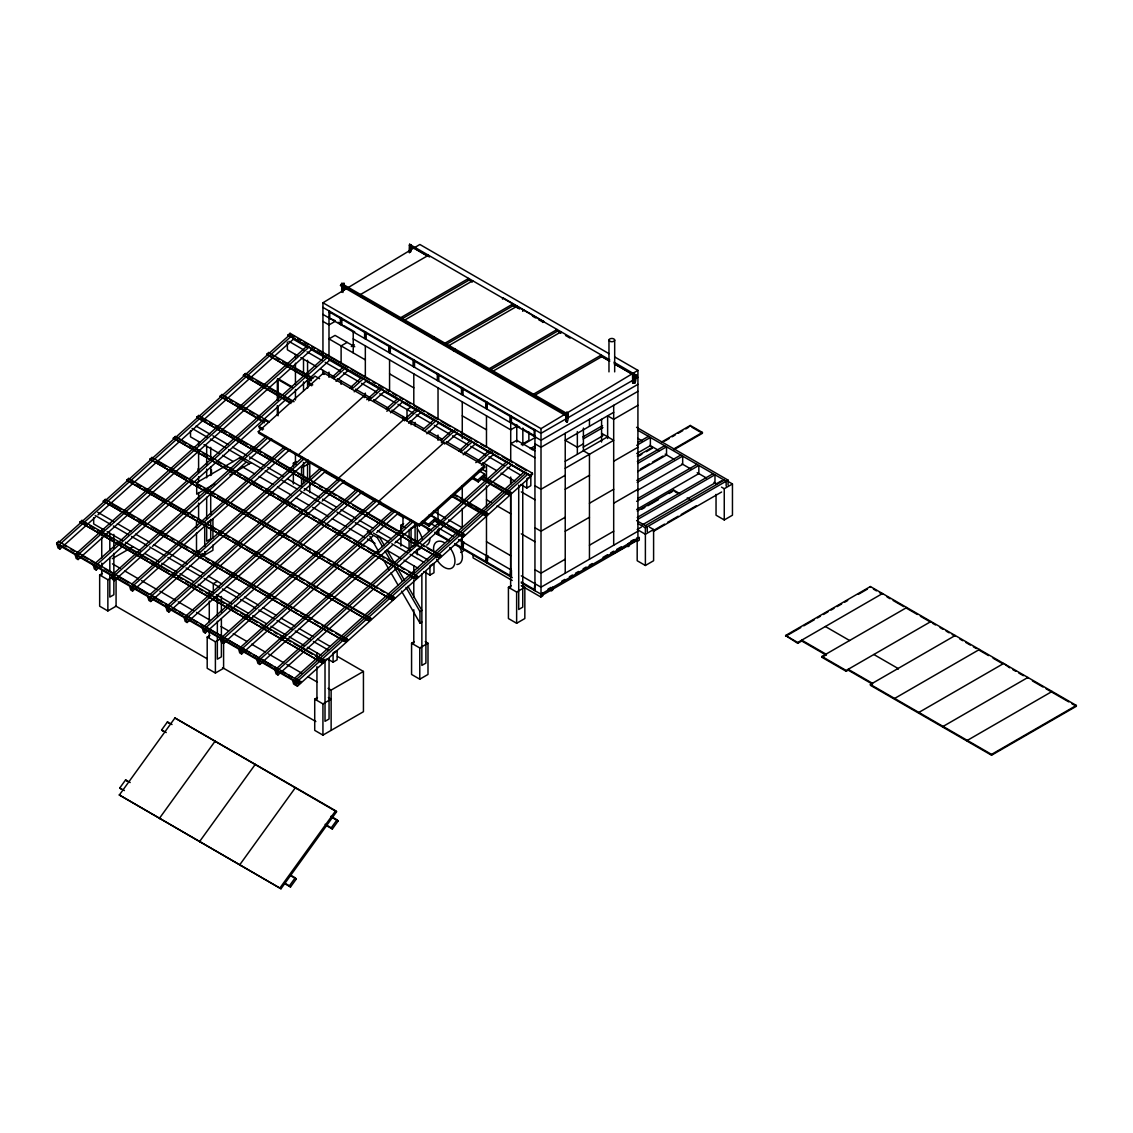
<?xml version="1.0" encoding="UTF-8"?>
<svg xmlns="http://www.w3.org/2000/svg" width="1133" height="1133" viewBox="0 0 1133 1133"><rect width="100%" height="100%" fill="white"/><g stroke="black" fill="none" stroke-linecap="round" stroke-linejoin="round"><path stroke-width="1.5" d="M120.905 789.078L119.815 787.917L125.607 779.886L130.182 782.535M162.741 731.082L161.651 729.921L167.443 721.905L172.032 724.539M119.362 794.984L174.935 717.968L335.651 810.761L336.572 811.752L280.998 888.768L119.362 794.984L280.998 888.768M280.078 887.776L335.651 810.761M295.203 877.806L296.294 878.981L290.501 886.997L289.411 885.836L295.203 877.806L290.614 875.158M337.053 819.81L338.13 820.986L332.351 829.002L331.261 827.841L337.053 819.81L330.935 816.284M95.299 517.229L59.907 549.052L58.01 547.961L56.65 543.132L58.59 541.376L301.151 682.236L299.211 683.978L56.919 544.095M79.99 522.143L81.93 520.401L324.222 660.284L324.491 661.247L322.551 663.003L79.99 522.143L322.551 663.003M103.33 501.168L105.27 499.412L347.562 639.295L347.831 640.272L345.891 642.014L103.33 501.168L345.891 642.014M126.669 480.18L128.61 478.438L370.902 618.321L371.171 619.284L369.231 621.04L126.669 480.18L369.231 621.04M150.009 459.205L151.949 457.449L394.242 597.332L394.511 598.295L392.57 600.051L150.009 459.205L392.57 600.051M173.349 438.216L175.303 436.474L417.581 576.357L417.85 577.32L415.91 579.062L173.349 438.216L415.91 579.062M196.689 417.227L198.643 415.485L440.921 555.368L441.19 556.331L439.25 558.087L196.689 417.227L439.25 558.087M264.499 422.736L220.029 396.253L221.983 394.496L269.215 421.773M290.884 403.504L243.368 375.264L245.323 373.522L294.084 401.677M311.178 380.759L266.708 354.289L268.663 352.533L312.85 378.054M288.108 335.056L290.048 333.3L532.34 473.183L532.609 474.146L530.669 475.902L288.108 335.056L530.669 475.902M59.539 541.744L290.331 334.263L290.048 333.3M290.912 336.543L58.817 545.2L59.907 549.052M97.934 514.878L293.305 339.234L292.583 336.657M76.407 553.414L307.185 345.933M78.304 554.504L309.082 347.038M75.09 554.589L76.18 558.456L78.078 559.546L290.501 368.579M293.121 366.228L311.476 349.729M94.577 563.894L186.364 481.383M188.984 479.032L325.355 356.428M96.475 564.999L327.253 357.532M93.26 565.084L94.351 568.95L96.248 570.041L329.646 360.209M262.516 429.988L259.457 428.232L258.947 426.405L265.759 420.286L268.818 422.057M311.731 385.772L308.672 384.002L308.162 382.189L314.974 376.071L319.563 378.719M258.296 431.616L323.656 372.884L484.372 465.677L484.811 467.221L419.451 525.953L258.721 433.174L258.296 431.616L419.012 524.409L419.451 525.953M112.748 574.389L266.17 436.474M331.728 377.53L343.526 366.922M114.645 575.493L268.068 437.565M333.626 378.62L345.423 368.013M111.431 575.564L112.521 579.43L114.419 580.535L149.825 548.712M152.445 546.347L245.549 462.646M249.472 459.12L256.03 453.228M258.65 450.863L271.764 439.08M336.019 381.311L347.817 370.703M132.235 583.707L284.341 446.969M349.899 388.024L361.696 377.416M286.238 448.059L131.499 587.163L132.589 591.029L289.935 449.56M351.797 389.115L363.594 378.507M354.19 391.806L365.987 381.198M150.406 594.202L302.511 457.449M366.752 399.694L379.867 387.911M150.986 596.468L304.409 458.553M368.65 400.785L381.764 389.001M147.786 596.553L148.862 600.419L150.76 601.51L308.105 460.055M373.678 401.124L384.158 391.692M167.259 605.872L320.681 467.943M386.24 408.999L398.037 398.391M169.157 606.962L322.579 469.048M386.835 411.279L399.935 399.496M165.956 607.047L167.033 610.914L168.93 612.004L217.451 568.398M220.071 566.033L301.364 492.94M303.998 490.589L326.29 470.549M390.531 412.794L402.342 402.173M338.852 478.438L184.127 617.542L185.203 621.408L187.101 622.499L319.534 503.434M404.41 419.493L416.222 408.886M187.327 617.457L302.723 513.716M305.344 511.365L340.75 479.528M406.308 420.598L418.119 409.976M322.169 501.083L344.46 481.043M408.701 423.275L420.513 412.667M357.022 488.932L202.297 628.022L203.374 631.888L205.271 632.993L362.631 491.538M422.581 429.988L434.392 419.38M358.92 490.022L204.195 629.127L205.271 632.993M424.478 431.078L436.29 420.47M426.872 433.769L438.683 423.161M223.088 636.165L375.193 499.412M440.751 440.482L452.563 429.874M223.668 638.431L377.091 500.517M441.346 442.748L454.46 430.965M220.468 638.516L221.544 642.383L223.442 643.487L380.801 502.018M446.36 443.088L456.854 433.656M239.955 647.835L393.363 509.907M458.922 450.976L470.733 440.355M241.853 648.926L395.261 511.011M460.834 452.067L472.631 441.459M238.638 649.011L239.714 652.877L241.626 653.968L372.743 536.093M376.68 532.552L398.972 512.513M463.227 454.758L475.024 444.15M411.534 520.401L256.809 659.505L257.899 663.371L259.797 664.462L392.23 545.398M475.789 462.646L488.904 450.849M375.405 555.68L258.706 660.596L259.797 664.462M378.025 553.329L413.432 521.492M479.004 462.561L490.801 451.954M394.851 543.047L415.825 524.182M481.398 465.238L493.195 454.63L492.104 450.764M419.012 524.409L484.372 465.677M435.369 518.206L435.879 520.033L429.067 526.151L428.557 524.324L435.369 518.206L429.251 514.679M484.584 473.991L485.08 475.803L478.282 481.922L477.772 480.109L484.584 473.991L478.466 470.45M507.074 461.343L274.979 670L276.07 673.866L277.967 674.956L511.365 465.125M508.972 462.434L276.877 671.09L277.967 674.956M295.175 677.775L502.344 491.524M504.964 489.173L524.636 471.484M526.533 472.574L294.438 681.23L295.529 685.097M528.431 473.679L296.336 682.321L297.427 686.187L530.825 476.37L530.825 485.689L526.788 488.026L520.727 484.513M299.211 683.978L298.942 683.015L300.882 681.273M322.282 662.026L324.222 660.284M345.622 641.051L347.562 639.295M368.961 620.063L370.902 618.321M392.301 599.088L394.242 597.332M415.641 578.099L417.581 576.357M438.981 557.124L440.921 555.368M464.261 534.379L464.544 535.357L462.59 537.099L462.321 536.136L464.261 534.379L430.738 515.033M487.601 513.405L487.884 514.368L485.93 516.124L485.66 515.147L487.601 513.405L454.078 494.045M510.941 492.416L511.224 493.393L509.269 495.135L509 494.172L510.941 492.416L483.522 476.582M530.4 474.939L532.34 473.183M322.947 358.127L322.947 302.752L419.861 244.473L608.945 353.638M521.265 582.9L541.008 594.174L541.008 428.642L637.921 370.364L615.049 357.15M341.585 283.533L567.845 414.027L567.845 415.429L341.585 284.794L340.495 285.573L341.826 283.406L344.135 283.477L344.135 290.232M427.877 256.285L409.424 245.634L410.755 244.855L410.755 251.767M342.917 284.171L344.135 283.477M409.551 245.705L410.755 244.997M428.501 255.251L360.662 294.41L360.662 296.279L400.841 319.478L400.841 317.608L468.68 278.435L468.68 280.304L402.3 318.628M335.056 321.404L328.995 324.902L322.947 321.404M342.563 324.902L341.84 325.327L341.84 318.331M347.165 342.393L341.118 345.877L341.118 363.367M364.614 332.309L365.336 331.898L365.336 338.894M351.287 346.542L354.332 344.786M472.716 280.772L404.878 319.945L404.878 321.8L445.057 344.998L445.057 343.143L512.895 303.97L512.895 305.839L446.515 344.163M434.336 337.096L434.463 338.427L433.245 339.121L434.336 338.356M241.329 456.868L196.703 482.63L196.703 494.172L214.774 483.734M413.078 360.294L413.8 359.869L413.8 366.865M516.931 306.307L449.093 345.466L449.093 347.335L489.272 370.533L489.272 368.664L557.11 329.505L557.11 331.36L490.731 369.684M229.843 475.039L233.242 473.07M235.862 471.555L251.314 462.632M522.738 310.768L523.828 310.145L522.61 310.98M112.266 558.654L132.83 546.786M437.31 374.272L438.032 373.862L438.032 380.858M116.076 578.453L116.076 606.197L107.862 610.942L99.662 606.197L99.662 574.983L102.395 573.397M293.362 466.612L293.362 463.142L296.095 461.57M543.047 322.211L544.137 321.588L542.919 322.423L543.047 320.965L543.047 322.211L538.557 319.633M99.662 574.983L107.862 579.714L113.342 576.555L114.419 580.535M207.452 522.214L212.919 519.056L212.919 538.147M309.776 478.763L309.776 463.142L301.562 467.887L301.562 474.826M411.052 407.214L407.016 409.537L407.016 418.87L391.876 410.132M561.147 331.827L493.308 371.001L493.308 372.87L533.487 396.054L601.326 356.895L601.326 355.026L533.487 394.199L533.487 396.054M201.986 553.442L204.719 555.028L212.919 550.284L212.919 545.086M485.76 402.257L486.482 401.833L486.482 408.829M217.352 581.342L213.316 583.679L213.316 593.012L198.162 584.26M509.992 416.25L510.714 415.825L510.714 461.287M516.775 426.32L510.714 429.818L353.227 338.894M534.224 430.228L534.946 429.818L534.946 590.69M567.123 412.214L565.919 412.922L565.919 421.363C569.021 425.441 568.483 408.928 566.16 412.922L566.16 421.363L567.251 422M632.667 374.513L633.758 373.89C636.463 373.961 636.463 384.979 633.758 382.331L632.54 382.897L634.962 382.897M567.123 413.616L566.16 412.922M567.845 414.027L566.627 416.123L567.845 415.429M635.684 374.867L635.684 376.255L614.298 363.905M635.684 376.255L636.888 375.42L635.797 376.057L614.412 363.693M369.146 530.655L367.248 531.759L377.232 537.524L382.472 546.588M534.946 435.964L534.224 436.389L534.224 429.393M521.322 444.674L528.884 440.312L528.884 431.985M637.921 377.36L541.008 433.316L322.947 307.411M523.588 444.235L535.711 437.225M565.919 421.363L567.251 420.74L566.16 421.363M637.921 384.356L541.008 440.298L322.947 314.408M530.258 448.682L534.804 446.048M377.232 537.524L379.13 536.433L384.37 545.497M223.598 642.269L223.598 668.286L215.397 673.03L207.197 668.286L207.197 637.058L209.931 635.486M400.898 530.428L400.898 525.23L403.631 523.644M532.156 449.773L535.187 448.031M637.921 391.352L541.008 447.294L534.946 443.796M207.197 637.058L215.397 641.802L220.864 638.644M417.312 542.58L417.312 525.23L409.098 529.961L409.098 536.9M613.689 412.327L565.225 440.298L577.348 447.294L583.41 443.81M582.801 436.984L602.529 425.611M637.921 405.331L613.689 419.323L607.628 415.825L607.628 438.556M583.183 438.967L602.898 427.58M530.825 476.37L526.788 478.692L526.788 488.026M583.183 447.124L602.898 435.738M437.31 533.473L438.032 533.048M565.225 461.287L607.628 436.814M565.225 468.283L613.689 440.312L601.581 433.316M565.225 475.279L541.008 489.272L534.946 485.774M463.709 541.73L462.986 549.137M637.865 442.507L648.473 436.375M636.732 445.354L650.37 437.48L650.37 445.637L636.732 453.512M565.225 489.272L589.457 475.279M613.689 461.287L637.921 447.294M460.678 552.437L465.238 549.802M429.945 575.097L433.981 572.76L433.981 563.427L429.945 565.764L429.945 575.097L423.841 571.57M637.298 456.047L652.438 447.308M661.53 442.068L690.294 425.456L702.418 432.438L702.418 433.288L673.639 449.9M638.814 456.018L641.845 454.262M646.376 451.642L652.438 448.144M664.561 441.148L669.093 438.528M672.124 436.786L675.155 435.03M678.185 433.288L682.732 430.667M685.748 428.911L688.779 427.169M637.327 461.471L664.632 445.708M637.709 463.439L666.53 446.799L666.53 454.956L637.709 471.597M486.482 554.873L485.76 562.28M487.941 555.708L487.218 563.129M673.639 449.05L702.418 432.438M640.329 469.133L649.407 463.879M652.438 462.137L663.046 456.018M565.225 517.243L541.008 531.235L534.946 527.737M589.457 503.25L613.689 489.272M636.803 480.42L680.777 455.027M637.185 482.389L682.675 456.132L682.675 464.289L637.185 490.561M421.858 621.975L419.961 623.079L419.961 611.537L421.858 610.446L407.908 586.271M333.088 662.154L337.124 659.831L337.124 650.498L333.088 652.835L333.088 662.154L327.026 658.655M565.225 531.235L589.457 517.243M613.689 503.25L637.921 489.272M510.714 568.865L509.992 576.272M637.794 498.506L696.937 464.36M636.647 501.353L698.834 465.451L698.834 473.608L636.647 509.51M637.27 511.025L673.611 490.051L679.658 493.549M641.802 509.241L644.833 507.499M647.864 505.743L658.471 499.625M669.065 493.506L672.096 491.764M337.45 656.446L363.438 671.444L363.438 711.722L322.933 735.105L314.719 730.374L314.719 699.146L317.452 697.56M425.257 641.646L427.991 643.232L427.991 674.447L419.776 679.191L411.576 674.447L411.576 643.232L414.31 641.646M522.101 585.733L524.834 587.319L524.834 618.533L516.634 623.277L508.42 618.533L508.42 587.319L511.167 585.733M328.074 688.34L331.133 690.096L363.438 671.444M637.256 517.455L713.082 473.679M565.225 559.206L541.008 573.199L534.946 569.701M589.457 545.214L613.689 531.235M637.638 519.438L714.98 474.784L714.98 482.941L642.184 524.961M314.719 699.146L322.933 703.876L331.133 699.146L328.4 697.56M411.576 643.232L419.776 647.963L427.991 643.232M508.42 587.319L516.634 592.049L524.834 587.319M534.946 582.844L534.224 590.265M641.292 527.142L637.185 529.508L645.385 534.252L653.599 529.508L653.599 560.736L645.385 565.48L637.185 560.736L637.185 539.917M716.042 483.975L721.523 480.817M645.385 525.655L724.256 480.123M637.921 531.235L541.008 587.191L521.322 575.819M637.766 523.446L645.385 527.851L728.052 480.123L728.052 485.023M547.99 589.118L551.035 587.361M561.741 581.187L564.786 579.416M569.375 576.768L572.434 575.012M575.493 573.241L578.538 571.485M583.127 568.837L586.186 567.067M589.245 565.31L592.29 563.54M602.997 557.365L607.571 554.717M610.63 552.961L613.689 551.19M616.749 549.42L621.323 546.786M630.5 541.489L633.545 539.719M541.008 594.174L637.921 538.232L637.921 370.364M721.523 487.133L724.256 488.72L732.456 483.975L732.456 515.203L724.256 519.948L716.042 515.203L716.042 494.385M613.038 553.839L625.147 546.842M629.693 544.222L637.27 539.846M653.925 530.23L664.519 524.112M667.549 522.355L678.157 516.237M681.174 514.495L696.328 505.743M541.871 595.448L636.604 540.753L636.604 537.963M653.359 531.419L721.608 492.005M540.838 596.992L542.693 595.93L542.693 593.125L540.838 594.202L540.838 596.992L521.265 585.69M637.426 541.234L639.281 540.158L639.281 537.354L637.426 538.43L637.426 541.234L634.423 539.492M802.263 640.712L797.717 643.332L785.608 635.5L870.399 586.54L1076.35 705.434L1076.35 706.27L991.545 755.229L870.399 685.295L870.399 684.459L955.204 635.5L955.204 636.335L952.173 634.579M785.608 636.335L800.748 627.597M803.779 625.841L814.372 619.723M817.403 617.967L820.434 616.225M823.464 614.483L827.996 611.848M831.027 610.106L834.058 608.35M837.089 606.608L841.635 603.988M844.666 602.232L847.696 600.49M858.29 594.372L867.382 589.118M785.608 635.5L797.717 642.482L882.522 593.522L882.522 594.372L879.491 592.616M849.198 669.561L846.181 671.303L821.949 657.31L821.949 656.474L906.754 607.515M821.949 657.31L826.495 654.69M821.949 656.474L846.181 670.467L930.972 621.507L930.972 622.343M979.436 649.478L894.631 698.438L894.631 699.288M870.399 684.459L991.545 754.394L1076.35 705.434M544.137 321.73L502.67 297.639L502.542 299.112M609.71 359.869L409.551 244.303L409.424 252.815L409.664 244.232L410.514 244.997L410.514 251.767M613.973 362.192L636.888 375.561M513.136 304.947L519.112 308.403M532.581 316.178L535.569 317.906M409.664 245.493L429.534 256.964M467.731 279.015L472.319 281.664M512.045 304.593L519.679 309.012M556.345 330.185L560.934 332.819M565.523 335.467L570.097 338.116M600.66 355.762L608.308 360.167M467.603 279.228L472.192 281.876M511.918 304.805L516.506 307.454M556.232 330.383L560.807 333.031M600.547 355.974L609.71 361.257M691.81 427.169L700.902 432.409M636.562 427.311L728.052 480.123M728.363 481.61L732.456 483.975M637.709 430.158L726.154 481.228L726.154 486.114M637.709 438.315L642.284 440.964M649.903 445.368L659.052 450.651M665.156 454.163L674.305 459.446M681.924 463.85L691.073 469.133M697.177 472.659L706.326 477.942M713.946 482.346L717.005 484.103M873.43 589.118L876.46 590.874M887.068 596.992L890.085 598.734M893.116 600.49L903.723 606.608M906.754 608.35L917.348 614.483M920.378 616.225L929.457 621.465M932.487 623.221L935.518 624.963M940.064 627.597L943.095 629.339M946.126 631.081L949.142 632.837M959.75 638.955L962.781 640.712M965.812 642.453L970.344 645.074M973.374 646.83L976.405 648.572M979.436 650.328L988.514 655.568M993.06 658.188L1002.153 663.442M1009.715 667.804L1003.668 663.471L918.863 712.43L918.863 713.266M1012.746 669.561L1015.777 671.303M1018.808 673.059L1023.354 675.679M1032.432 680.919L1043.04 687.037M1046.071 688.793L1050.603 691.413M1068.773 701.908L1052.118 692.291L1052.118 691.442L967.313 740.401L967.313 741.251M1071.804 703.65L1074.835 705.406M340.495 285.431L566.627 416.123M687.235 497.911L691.781 500.545M675.126 491.764L678.157 493.506M322.947 302.752L541.008 428.642M328.995 311.745L534.946 430.653M335.028 320.54L329.731 318.331L329.731 311.334M338.073 322.296L341.118 324.066L340.382 324.477L340.382 317.481M344.092 325.78L354.714 331.912M512.173 422.821L519.764 427.198M522.795 428.954L533.431 435.086M354.742 346.755L335.056 335.396L328.995 338.894L365.336 359.869M534.946 450.792L516.775 440.312L510.714 443.796L534.946 457.789M389.568 373.862L413.8 387.854M462.264 415.825L486.482 429.818M825.376 626.521L849.608 640.513M873.84 654.492L898.072 668.484L898.072 669.32M649.492 527.142L653.599 529.508M636.619 520.599L647.283 526.76L647.283 531.646M290.331 334.263L294.892 336.912M297.937 338.668L300.996 340.424M304.041 342.18L308.615 344.829M311.66 346.585L314.705 348.341M317.75 350.111L322.324 352.745M325.369 354.502L348.228 367.701M351.272 369.457L361.951 375.618M363.013 376.241L369.57 380.022M372.615 381.779L375.66 383.535M378.705 385.291L383.28 387.939M386.325 389.695L389.37 391.451M392.415 393.208L396.989 395.856M400.034 397.612L403.093 399.368M406.138 401.139L410.712 403.773M413.757 405.529L424.422 411.69M427.467 413.446L438.131 419.607M441.19 421.363L450.325 426.645M454.899 429.28L457.944 431.05M460.989 432.806L471.654 438.967M474.713 440.723L477.758 442.479M480.803 444.235L485.377 446.884M488.422 448.64L491.467 450.396M494.512 452.152L499.086 454.8M502.131 456.557L512.81 462.717M515.855 464.473L526.519 470.634M292.923 339.008L306.547 346.882M311.093 349.502L324.732 357.377M329.264 359.997L342.902 367.871M345.933 369.613L361.073 378.351M365.619 380.985L379.243 388.846M383.79 391.48L397.428 399.34M401.974 401.96L417.114 410.712M420.145 412.469L433.797 420.343M438.344 422.963L451.996 430.852M456.542 433.472L470.181 441.346M474.727 443.98L488.38 451.855M492.926 454.475L506.578 462.363M511.125 464.983L524.763 472.858M288.887 341.345L304.026 350.083M307.057 351.839L322.197 360.577M325.228 362.319L340.382 371.072M343.412 372.814L358.552 381.566M361.583 383.308L376.723 392.06M379.753 393.802L394.893 402.555M397.924 404.297L413.078 413.049M416.108 414.791L431.276 423.544M434.307 425.3L449.475 434.052M452.506 435.808L467.66 444.561M470.691 446.303L485.859 455.055M488.889 456.811L504.043 465.564M507.088 467.32L520.727 475.194M297.965 355.918L287.371 349.785L287.371 342.024M300.826 357.561L316.149 366.412M320.696 369.032L334.32 376.892M337.351 378.649L352.49 387.387M355.521 389.143L370.661 397.881M373.692 399.637L388.846 408.376M410.047 420.626L423.7 428.501M428.246 431.121L441.884 439.009M446.43 441.629L461.598 450.382M464.629 452.138L479.797 460.89M482.828 462.632L496.466 470.521M501.013 473.141L514.679 481.029M481.95 469.161L486.482 471.781M521.322 491.892L534.946 499.752M273.506 356.144L268.663 352.533M276.551 357.901L279.596 359.657M282.641 361.427L311.589 378.139M483.791 477.545L491.41 481.95M494.455 483.706L511.224 493.393M266.708 354.289L310.909 379.796M481.567 478.338L509 494.172M480.321 478.423L509.269 495.135M308.162 382.189L312.75 384.838M473.183 477.46L477.772 480.109M472.164 478.395L478.282 481.922M278.081 378.719L291.705 386.594M292.498 387.883L277.344 379.144L277.344 400.331M486.482 499.752L491.028 502.386M497.09 505.87L510.714 513.745M248.637 376.241L253.211 378.889M256.256 380.646L266.921 386.806M269.966 388.562L280.63 394.723M283.689 396.479L292.824 401.762M454.347 495.022L457.406 496.778M460.451 498.534L465.026 501.168M468.071 502.939L471.116 504.695M474.161 506.451L487.884 514.368M469.827 504.128L472.858 505.87M475.888 507.626L478.919 509.368M521.322 533.855L534.946 541.716M243.368 375.264L290.614 402.541M452.138 495.801L485.66 515.147M450.892 495.886L485.93 516.124M433.486 511.125L445.595 518.121M448.626 519.863L462.264 527.737L462.264 508.505M486.482 541.73L510.714 555.708M226.827 398.108L221.983 394.496M229.872 399.864L232.916 401.62M235.961 403.39L240.536 406.025M243.581 407.781L246.626 409.551M249.671 411.307L254.245 413.942M257.29 415.698L260.349 417.468M263.394 419.224L267.969 421.858M434.066 517.753L437.111 519.523M440.156 521.279L444.731 523.913M447.776 525.67L458.44 531.83M461.485 533.586L464.544 535.357M220.029 396.253L264.23 421.759M434.888 520.302L462.321 536.136M433.642 520.387L462.59 537.099M430.455 523.361L435.78 526.434M438.754 528.148L453.172 536.476M458.497 539.549L511.436 570.126L511.436 577.108M258.947 426.405L263.536 429.053M422.439 520.798L428.557 524.324M421.419 521.732L429.067 526.151M420.598 523.828L431.234 529.961M435.001 532.142L449.39 540.441M454.687 543.5L510.714 575.861M521.322 581.98L534.946 589.84M419.861 524.239L430.455 530.357M435.001 532.977L448.626 540.852M454.687 544.35L512.229 577.688M307.043 461.57L309.776 463.142M414.565 523.644L417.312 525.23M324.463 471.965L338.186 479.882M342.761 482.531L356.484 490.447M359.529 492.204L374.768 501.013M379.343 503.647L393.066 511.564M397.641 514.212L403.745 517.724M512.229 580.478L473.07 557.875L473.07 555.085M293.362 463.142L296.095 464.728M400.898 525.23L404.991 527.596M200.428 417.326L206.532 420.853M209.577 422.609L212.622 424.365M215.667 426.135L220.241 428.77M223.286 430.526L226.331 432.282M229.39 434.052L233.95 436.687M237.009 438.443L247.674 444.603M250.719 446.36L261.383 452.52M264.428 454.276L273.577 459.559M278.151 462.193L294.906 471.88M297.951 473.636L308.629 479.797M311.674 481.553L314.719 483.309M319.294 485.958L322.339 487.714M325.383 489.47L329.958 492.119M333.003 493.875L336.048 495.631M339.107 497.387L349.771 503.548M352.816 505.304L363.481 511.465M366.526 513.221L397.003 530.825M400.048 532.581L403.107 534.337M407.668 536.985L418.346 543.146M421.391 544.902L424.436 546.658M427.481 548.414L432.055 551.063M435.1 552.819L441.19 556.331M196.08 426.079L209.803 434.01M212.862 435.766L228.101 444.575M232.676 447.209L246.399 455.14M249.458 456.896L264.711 465.705M267.756 467.462L283.009 476.271M287.584 478.905L301.307 486.836M304.352 488.592L319.605 497.401M322.65 499.157L336.374 507.088M340.948 509.723L356.201 518.532M359.26 520.288L372.984 528.219M377.558 530.853L391.282 538.784M395.856 541.418L411.109 550.227M414.154 551.983L427.877 559.914M192.043 428.416L207.297 437.225M210.341 438.981L225.594 447.79M228.639 449.546L262.19 468.92M265.249 470.677L278.973 478.593M282.018 480.364L297.271 489.173M300.316 490.929L333.867 510.303M336.912 512.059L352.165 520.868M355.21 522.625L370.463 531.434M373.423 533.133L388.761 541.999M391.82 543.755L407.073 552.564M410.118 554.32L423.841 562.237M239.431 457.959L249.416 463.737M199.663 442.139L190.514 436.856L190.514 430.639M203.982 444.632L219.49 453.582M222.55 455.353L233.214 461.513M242.363 466.796L254.571 473.835M259.145 476.483L272.869 484.4M277.443 487.048L291.167 494.965M295.741 497.614L309.465 505.53M312.524 507.301L327.763 516.096M332.337 518.744L346.061 526.661M349.12 528.431L364.373 537.226M367.418 538.996L375.037 543.401M387.245 550.44L400.969 558.357M404.014 560.127L417.822 568.1M186.237 443.598L175.303 436.474M189.282 445.354L192.327 447.11M196.901 449.744L199.946 451.515M202.991 453.271L207.566 455.905M210.611 457.675L213.67 459.431M216.715 461.188L221.289 463.822M224.334 465.592L227.379 467.348M230.424 469.104L234.998 471.739M238.043 473.509L241.088 475.265M244.133 477.021L248.708 479.67M251.753 481.426L262.431 487.587M265.476 489.343L274.611 494.625M277.67 496.381L295.954 506.933M298.999 508.703L302.044 510.459M305.089 512.215L309.663 514.849M312.708 516.62L315.767 518.376M318.812 520.132L323.372 522.766M326.431 524.537L329.476 526.293M332.521 528.049L337.096 530.697M340.141 532.453L350.805 538.614M353.85 540.37L364.529 546.531M367.574 548.287L384.328 557.96M387.387 559.716L398.051 565.877M401.096 567.647L404.141 569.403M408.716 572.038L411.761 573.794M414.805 575.564L417.85 577.32M156.793 461.06L165.942 466.329M170.517 468.977L187.271 478.65M190.33 480.406L193.375 482.176M197.949 484.811L200.994 486.567M204.039 488.323L207.084 490.093M210.129 491.849L214.703 494.484M217.748 496.254L228.413 502.401M231.472 504.171L242.136 510.317M245.181 512.088L255.846 518.248M258.891 520.005L275.659 529.678M278.704 531.434L289.368 537.594M292.413 539.35L295.472 541.121M300.033 543.755L303.092 545.511M306.137 547.267L310.711 549.916M313.756 551.672L316.801 553.428M319.846 555.198L324.42 557.833M327.465 559.589L330.51 561.345M333.569 563.115L338.13 565.749M341.189 567.506L344.234 569.276M347.279 571.032L377.756 588.622M380.801 590.378L383.846 592.148M388.421 594.783L394.511 598.295M130.408 480.279L133.453 482.035M136.512 483.805L141.073 486.439M144.132 488.196L166.976 501.395M170.035 503.151L188.319 513.716M191.364 515.473L194.409 517.229M197.454 518.985L202.028 521.633M205.073 523.389L208.132 525.145M211.177 526.902L215.752 529.55M218.796 531.306L221.841 533.062M224.886 534.833L229.461 537.467M232.506 539.223L243.17 545.384M246.215 547.14L256.894 553.301M259.939 555.057L276.693 564.744M279.752 566.5L290.416 572.661M293.461 574.417L296.506 576.173M299.551 577.929L304.126 580.578M307.17 582.334L310.23 584.09M313.274 585.846L317.849 588.494M320.894 590.251L331.558 596.411M334.603 598.167L345.268 604.328M348.313 606.084L371.171 619.284M199.252 551.87L196.505 550.284L196.505 532.935M110.113 503.024L120.792 509.184M123.837 510.941L134.501 517.101M137.546 518.857L146.695 524.14M151.255 526.774L168.024 536.447M171.069 538.217L174.114 539.974M178.688 542.608L181.733 544.378M184.792 546.134L187.837 547.89M192.412 550.525L195.457 552.295M198.502 554.051L203.076 556.685M206.121 558.442L209.166 560.212M212.211 561.968L222.875 568.129M225.934 569.885L236.599 576.046M239.644 577.802L256.412 587.475M259.457 589.245L270.121 595.391M273.166 597.162L276.211 598.918M280.786 601.552L291.45 607.713M294.495 609.469L297.554 611.239M300.599 612.995L305.174 615.63M308.218 617.386L311.263 619.156M314.308 620.912L318.883 623.547M321.928 625.317L332.592 631.463M335.651 633.234L346.316 639.38M97.707 512.272L114.362 521.888M117.393 523.644L131.031 531.504M135.563 534.139L149.202 541.999M153.748 544.619L187.058 563.866M190.089 565.608L203.728 573.482M208.26 576.102L221.898 583.977M226.444 586.597L240.097 594.485M244.643 597.105L258.282 604.98M262.842 607.614L276.48 615.488M281.026 618.108L294.679 625.997M299.225 628.617L312.864 636.491M317.424 639.125L329.547 646.122M95.186 515.473L110.326 524.225M113.357 525.967L128.496 534.719M131.527 536.461L146.681 545.214M149.698 546.956L164.852 555.694M167.882 557.45L183.022 566.188M186.053 567.945L201.192 576.683M204.223 578.439L219.377 587.177M222.408 588.933L237.576 597.686M240.607 599.442L255.761 608.194M258.791 609.936L273.959 618.689M276.99 620.445L292.158 629.197M295.189 630.954L310.343 639.706M313.374 641.448L328.542 650.2M104.264 530.046L93.671 523.928L93.671 517.71M107.125 531.703L122.449 540.54M125.466 542.296L140.619 551.035M145.166 553.655L158.79 561.529M161.821 563.271L176.96 572.023M179.991 573.765L193.63 581.64M216.346 594.754L231.514 603.507M234.545 605.263L248.184 613.137M252.73 615.771L266.382 623.646M270.929 626.266L286.082 635.018M289.127 636.774L304.281 645.527M307.312 647.283L320.979 655.157M83.729 522.242L86.774 523.998M89.819 525.769L94.393 528.403M97.438 530.159L100.497 531.929M103.542 533.685L108.117 536.32M111.161 538.076L114.206 539.846M117.251 541.602L121.826 544.237M124.871 545.993L135.535 552.153M138.594 553.924L147.729 559.192M150.774 560.948L169.058 571.514M172.117 573.27L175.162 575.026M178.207 576.796L182.781 579.43M185.826 581.187L188.871 582.957M191.916 584.713L196.491 587.347M199.535 589.103L202.595 590.874M205.639 592.63L210.214 595.264M213.259 597.02L223.923 603.181M226.968 604.951L237.633 611.098M240.692 612.868L257.446 622.541M260.491 624.297L271.155 630.458M274.214 632.214L277.259 633.97M280.304 635.74L284.879 638.375M287.924 640.131L290.969 641.901M294.014 643.657L298.588 646.292M301.633 648.048L312.311 654.208M315.356 655.965L324.491 661.247M112.45 563.852L120.098 568.256M124.687 570.905L138.453 578.85M141.512 580.62L156.807 589.443M159.866 591.214L175.148 600.051M178.207 601.807L193.502 610.645M196.561 612.401L210.327 620.346M221.034 626.535L228.682 630.954M233.271 633.602L247.022 641.547M251.611 644.195L265.377 652.141M268.436 653.897L283.732 662.734M286.791 664.49L302.086 673.328M308.19 676.854L317.367 682.151M63.434 544.987L66.479 546.743M71.053 549.392L74.098 551.148M77.157 552.904L80.202 554.66M83.247 556.43L87.822 559.065M90.867 560.821L101.531 566.982M104.576 568.738L115.254 574.898M118.299 576.655L128.964 582.815M132.009 584.571L148.777 594.259M151.822 596.015L162.486 602.175M165.531 603.931L168.576 605.688M173.151 608.336L176.196 610.092M179.255 611.848L183.815 614.497M186.874 616.253L189.919 618.009M192.964 619.765L197.539 622.414M200.583 624.17L203.628 625.926M206.673 627.682L250.875 653.203M253.919 654.959L256.964 656.715M261.539 659.364L272.203 665.51M275.248 667.28L278.293 669.036M281.352 670.793L285.913 673.441M288.972 675.197L292.017 676.953M295.062 678.709L301.151 682.236M56.65 543.132L298.942 683.015M132.589 591.029L130.692 589.925L129.601 586.058M297.427 686.187L293.631 684.006L292.541 680.14M115.509 605.886L207.268 658.854M222.564 667.677L315.838 721.537M336.572 811.752L174.935 717.968M332.026 817.46L338.13 820.986M161.651 729.921L166.239 732.569M325.143 824.314L331.261 827.841M326.233 825.475L332.351 829.002M290.175 875.441L296.294 878.981M119.815 787.917L124.389 790.565M284.836 883.188L289.411 885.836M284.397 883.471L290.501 886.997M296.393 788.554L295.472 787.562L239.899 864.578L240.819 865.57M256.214 765.356L255.293 764.364L199.72 841.38L200.64 842.371M216.035 742.157L215.114 741.166L159.541 818.182L160.461 819.173M167.443 721.905L168.534 723.066M125.607 779.886L126.684 781.062M386.99 550.029L394.836 563.625M397.442 568.157L404.424 580.238M385.093 551.12L392.06 563.2M394.681 567.732L402.527 581.328M406.011 587.376L419.961 611.537M369.882 536.32L378.663 551.544M383.067 559.15L389.214 569.814M390.97 572.845L397.995 585.025M401.507 591.114L419.961 623.079M444.632 444.023L444.193 442.479L378.833 501.211L379.272 502.755M404.439 420.825L404.014 419.281L338.654 478.013L339.093 479.571M364.26 397.626L363.835 396.083L298.475 454.815L298.914 456.372M323.656 372.884L324.08 374.442M245.323 373.522L245.592 374.485M198.643 415.485L198.912 416.448M240.536 650.101L241.626 653.968M222.365 639.621L223.442 643.487M151.949 457.449L152.233 458.412M186.024 618.632L187.101 622.499M167.854 608.138L168.93 612.004M128.61 478.438L128.893 479.401M149.683 597.643L150.76 601.51M105.27 499.412L105.553 500.389M95.158 566.174L96.248 570.041M81.93 520.401L82.213 521.364M76.987 555.68L78.078 559.546M58.59 541.376L58.859 542.353M1027.886 678.299L1027.886 677.463L943.095 726.423L943.095 727.259M991.545 754.394L991.545 755.229M870.399 586.54L870.399 587.376M846.181 670.467L846.181 671.303M797.717 642.482L797.717 643.332M724.256 488.72L724.256 519.948M690.294 425.456L690.294 426.291M673.611 490.051L673.611 490.886M645.385 527.851L645.385 532.751M645.385 534.252L645.385 565.48M634.848 374.513L634.848 382.968M633.758 382.331L633.758 373.748L632.54 374.442L632.667 382.968M614.681 340.098L614.681 371.879M613.689 405.331L613.689 545.214M608.973 340.098L608.973 371.879M601.581 419.323L601.581 442.054M589.457 419.323L589.457 426.32M589.457 559.206L589.457 454.291L583.41 450.792L583.41 428.062M577.348 431.56L577.348 454.291M565.225 433.316L565.225 573.199M522.837 428.062L522.837 445.552M522.752 484.527L522.752 607.161L518.716 609.497L518.716 485.108M516.775 424.563L516.775 442.054M516.634 592.049L516.634 623.277M511.436 416.25L511.436 423.232M510.714 477.021L510.714 484.018M510.714 494.512L510.714 576.697M510.643 478.692L510.643 483.947M510.643 492.713L510.643 587.319M509.992 415.4L509.992 422.397M487.218 402.257L487.218 409.254M486.482 415.825L486.482 447.294M486.482 464.785L486.482 478.777M486.482 485.774L486.482 506.748M486.482 515.501L486.482 562.704M485.76 401.422L485.76 408.418M462.986 388.265L462.986 395.261M462.264 387.854L462.264 394.836M462.264 401.833L462.264 438.556M462.264 485.774L462.264 499.752M462.264 536.476L462.264 548.712M461.528 387.429L461.528 394.426M461.528 541.305L461.528 548.301M438.754 374.272L438.754 381.269M438.754 529.692L438.754 535.144M438.032 387.854L438.032 419.323M438.032 435.058L438.032 440.312M438.032 508.505L438.032 524.239M438.032 529.479L438.032 534.734M437.31 373.437L437.31 380.433M437.31 530.386L437.31 534.309M425.909 571.613L425.909 663.088L421.858 665.411L421.858 573.949M419.776 647.963L419.776 679.191M417.312 549.519L417.312 554.717M415.089 422.368L415.089 425.881M415.089 523.984L415.089 545.015L411.052 547.338L411.052 528.063M414.522 360.294L414.522 367.29M413.8 373.862L413.8 405.331M413.786 565.764L413.786 572.802M413.786 579.841L413.786 597.431M413.786 609.738L413.786 643.162M413.078 359.458L413.078 366.441M411.052 421.207L411.052 424.705M409.098 540.37L409.098 550.78M402.98 416.533L402.98 420.046M402.98 516.393L402.98 525.16M400.898 535.64L400.898 546.049M390.304 346.301L390.304 353.298M389.568 345.877L389.568 352.873M389.568 359.869L389.568 391.352M388.846 345.466L388.846 352.462M366.072 332.309L366.072 339.305M365.336 345.877L365.336 377.36M365.336 393.094L365.336 396.592M364.614 331.473L364.614 338.47M353.227 331.898L353.227 352.873M344.007 283.406L344.007 290.161M342.917 284.029L342.917 292.484M341.826 283.406L341.699 291.917M341.118 317.906L341.118 324.902M341.118 380.858L341.118 384.356M331.133 690.096L331.133 730.374M328.995 310.909L328.995 356.371M328.995 372.106L328.995 377.36M329.052 658.613L329.052 719.002L325.015 721.324L325.015 659.222M322.947 370.364L322.947 373.862M322.933 703.876L322.933 735.105M316.943 652.835L316.943 658.004M316.943 666.629L316.943 699.415M309.776 483.961L309.776 492.643M307.567 360.294L307.567 374.301M307.567 379.555L307.567 388.322M307.567 460.154L307.567 479.415M303.517 359.119L303.517 373.139M303.517 381.892L303.517 390.658M303.517 462.476L303.517 483.508M301.562 478.296L301.562 486.963M295.444 354.459L295.444 357.957M295.444 363.211L295.444 384.243M295.444 389.497L295.444 400.006M295.444 454.319L295.444 463.071M293.362 473.552L293.362 483.961M278.081 380.49L278.081 399.907M278.081 406.974L278.081 415.811M277.344 405.628L277.344 414.451M221.388 596.454L221.388 611.99M221.388 618.887L221.388 656.843L217.352 659.179L217.352 636.746M217.352 595.335L217.352 616.04M217.352 621.224L217.352 633.29M215.397 641.802L215.397 673.03M211.46 469.6L211.46 474.741M210.71 447.379L210.71 457.93M210.71 466.725L210.71 475.52M210.71 494.866L210.71 514.212M210.71 519.495L210.71 538.841L206.673 541.177L206.673 527.1M209.279 590.675L209.279 594.131M209.279 601.028L209.279 621.734M209.279 632.087L209.279 637.256M206.673 446.19L206.673 465.536M206.673 469.048L206.673 477.843M206.673 497.203L206.673 518.305M204.719 525.528L204.719 546.347M204.719 551.559L204.719 555.028M198.601 441.53L198.601 445.042M198.601 452.081L198.601 471.427M198.601 476.71L198.601 481.978M198.601 492.529L198.601 499.568M198.601 503.094L198.601 518.914M198.133 468.68L198.133 472.093M196.505 520.798L196.505 527.737M113.852 534.379L113.852 548.174M113.852 553.357L113.852 574.049M113.852 579.232L113.852 594.754L109.816 597.091L109.816 574.658M109.816 533.261L109.816 550.511M109.816 557.408L109.816 571.216M107.862 579.714L107.862 610.942M101.743 528.587L101.743 532.043M101.743 537.212L101.743 557.918M101.743 563.101L101.743 566.542M101.743 569.998L101.743 575.167M459.361 546.503A15.14 8.738 60 0 1 456.911 564.503M449.73 547.522A15.14 8.738 60 0 1 452.662 567.491A15.14 8.738 60 0 1 436.587 559.178M433.882 552.04A15.14 8.738 60 0 1 444.405 542.707M426.929 527.78A15.14 8.738 60 0 1 428.6 531.335M429.959 538.317A15.14 8.738 60 0 1 426.73 545.143M421.023 547.89A15.14 8.738 60 0 1 417.057 550.072M401.139 529.918A15.14 8.738 60 0 1 401.535 526.958M417.312 528.814A15.14 8.738 60 0 1 422.198 539.209M454.772 348.752L453.568 350.848L454.772 348.752M474.84 360.336L473.636 362.433L474.84 360.336M552.649 587.361L551.148 588.225L551.148 591.015L552.649 590.151L552.649 587.361M629.41 543.033L627.923 543.897L627.923 546.701L629.41 545.837L629.41 543.033M825.985 654.152L801.753 640.159L801.753 640.995L825.985 654.987L825.985 654.152M872.424 683.284L848.192 669.306L848.192 670.141L872.424 684.134L872.424 683.284M609.809 341.26A2.861 1.643 0 0 0 614.582 340.523A2.861 1.643 0 0 0 611.084 338.512A2.861 1.643 0 0 0 609.809 341.26"/></g></svg>
